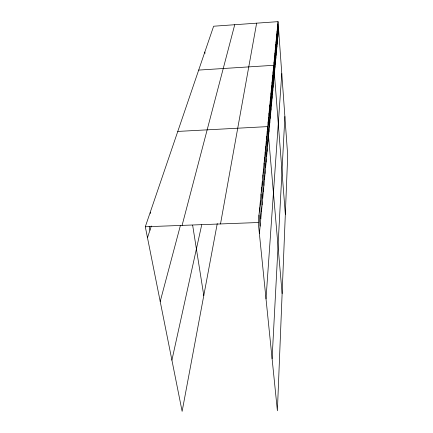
<?xml version="1.0" encoding="UTF-8"?>
<svg xmlns="http://www.w3.org/2000/svg" width="433" height="433" viewBox="0 0 433 433"><rect width="100%" height="100%" fill="white"/><g stroke="black" fill="none" stroke-linecap="round" stroke-linejoin="round"><path stroke-width="0.65" d="M272.097 358.692L284.882 116.504M266.014 298.862L281.786 73.594M259.394 233.723L278.576 29.081M278.04 21.65L287.701 155.55L277.391 410.782L258.257 222.524L278.04 21.65L213.626 26.224L145.299 226.773L182.125 411.35L217.263 223.542M220.5 223.948L256.628 23.171M171.912 360.164L201.718 224.814M182.098 225.387L234.729 24.724M160.205 301.476L180.464 225.274M147.48 237.717L151.328 226.004M198.682 70.086L273.737 65.302L285.331 214.254M177.784 131.421L267.702 126.604L282.127 293.558M145.299 226.773L258.257 222.524M149.19 226.405L149.937 230.232M150.251 212.246L150.495 213.507M192.642 225.192L203.791 295.56M204.836 52.03L205.004 53.346M259.703 207.862L260.79 218.838M258.988 215.077L260.103 226.161M260.39 200.874L261.456 211.748M261.7 187.538L262.723 198.2M261.056 194.103L262.1 204.869M262.328 181.173L263.329 191.727M263.529 168.989L264.493 179.349M262.939 174.992L263.919 185.448M264.66 157.493L265.586 167.658M264.103 163.16L265.045 173.416M265.732 146.63L266.62 156.605M265.202 151.988L266.111 162.056M267.231 131.41L268.076 141.115M266.744 136.352L267.605 146.137M266.246 141.423L267.118 151.301M268.151 122.057L268.969 131.583M269.429 109.067L270.208 118.344M269.012 113.289L269.802 122.653M268.59 117.619L269.391 127.064M270.62 96.981L271.361 106.025M270.235 100.916L270.988 110.036M269.835 104.943L270.603 114.139M271.729 85.707L272.438 94.529M271.367 89.382L272.092 98.275M270.998 93.138L271.729 102.107M272.768 75.174L273.45 83.775M272.427 78.606L273.12 87.282M272.081 82.118L272.785 90.865M274.051 62.146L274.695 70.476M273.423 68.522L274.084 76.982M273.099 71.813L273.77 80.343M275.512 47.311L276.113 55.321M275.231 50.158L275.843 58.228M274.944 53.064L275.567 61.199M274.652 56.03L275.28 64.23M274.354 59.056L274.993 67.321M276.833 33.877L277.401 41.584M276.579 36.464L277.152 44.231M276.319 39.094L276.904 46.921M276.054 41.779L276.644 49.665M275.789 44.518L276.384 52.463M277.807 24.004L278.349 31.49M277.569 26.408L278.116 33.947M277.331 28.849L277.883 36.448M277.082 31.338L277.645 38.992"/></g></svg>
